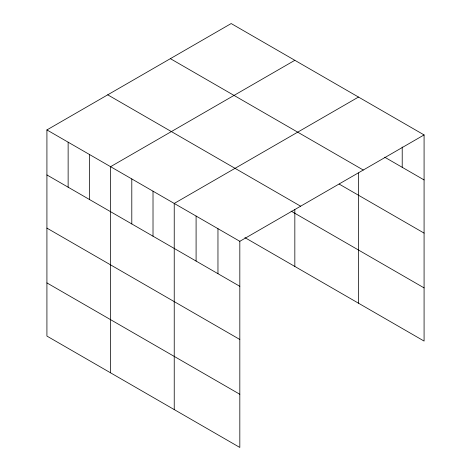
<?xml version="1.0" encoding="UTF-8"?>
<svg xmlns="http://www.w3.org/2000/svg" width="471" height="471" viewBox="0 0 471 471"><rect width="100%" height="100%" fill="white"/><g stroke="black" fill="none" stroke-linecap="round" stroke-linejoin="round"><path stroke-width="0.71" d="M46.917 129.931L239.821 241.305L239.821 447.45L46.917 336.076L46.917 129.931L231.179 23.55L424.083 134.924L424.083 341.069L244.908 237.625M294.834 60.3L110.579 166.681L110.579 372.832M358.496 97.055L174.235 203.437L174.235 409.582M239.821 241.305L424.083 134.924M384.73 157.214L424.083 179.934M170.372 58.657L363.276 170.025M339.149 184.073L424.083 233.104M107.724 94.824L300.628 206.198M291.09 211.114L424.083 287.893M46.917 174.941L239.821 286.315M46.917 228.117L239.821 339.485M46.917 282.906L239.821 394.274M402.216 146.981L402.216 167.311M358.496 172.963L358.496 303.2M294.834 209.672L294.834 266.451M217.961 228.682L217.961 273.692M196.095 216.059L196.095 261.069M153.016 191.185L153.016 236.195M131.798 178.933L131.798 223.943M89.36 154.435L89.36 199.445M68.136 142.183L68.136 187.193"/></g></svg>
